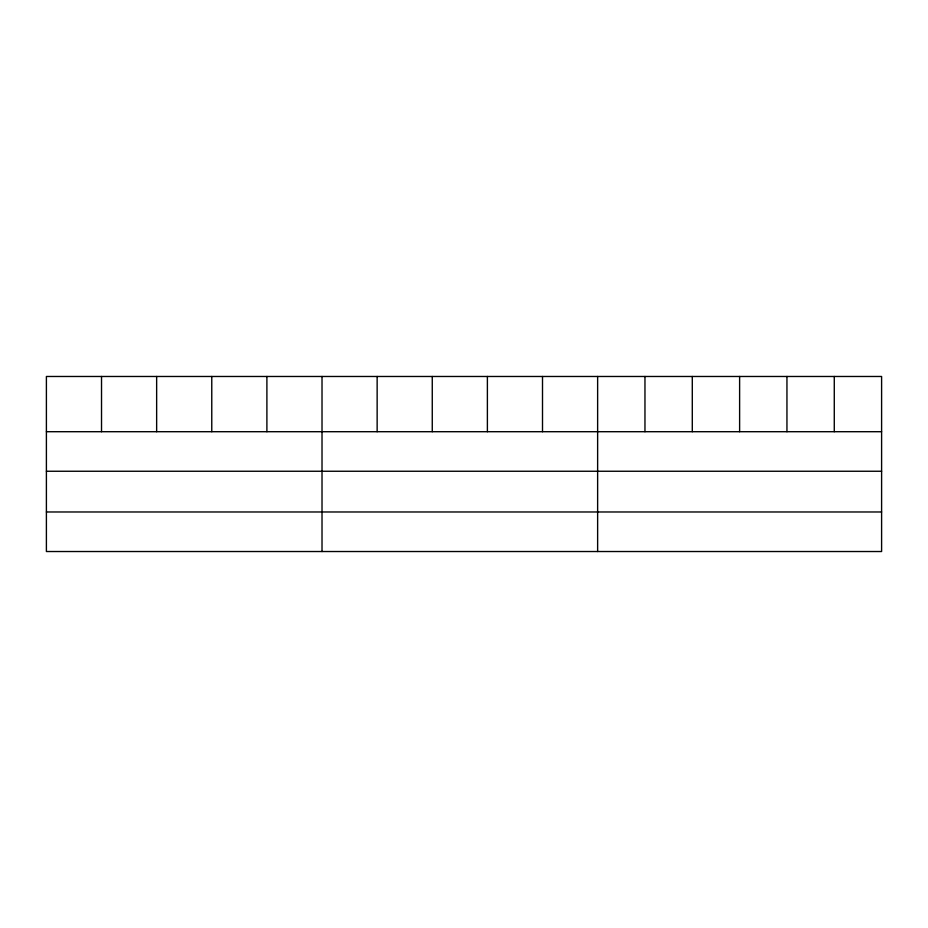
<?xml version="1.0" encoding="UTF-8"?>
<svg xmlns="http://www.w3.org/2000/svg" width="928" height="928" viewBox="0 0 928 928"><rect width="100%" height="100%" fill="white"/><g stroke="black" fill="none" stroke-linecap="round" stroke-linejoin="round"><path stroke-width="1.39" d="M881.6 471.25L881.6 376.478L46.4 376.478L46.4 551.522L881.6 551.522L881.6 471.25L46.4 471.25M46.4 431.706L881.6 431.706M46.4 511.978L881.6 511.978M834.272 376.478L834.272 431.706M786.944 376.478L786.944 431.706M739.616 376.478L739.616 431.706M692.288 376.478L692.288 431.706M644.96 376.478L644.96 431.706M597.632 376.478L597.632 551.522M542.509 376.478L542.509 431.706M487.386 376.478L487.386 431.706M432.262 376.478L432.262 431.706M377.139 376.478L377.139 431.706M322.016 376.478L322.016 551.522M266.893 376.478L266.893 431.706M211.77 376.478L211.77 431.706M156.646 376.478L156.646 431.706M101.523 376.478L101.523 431.706"/></g></svg>
